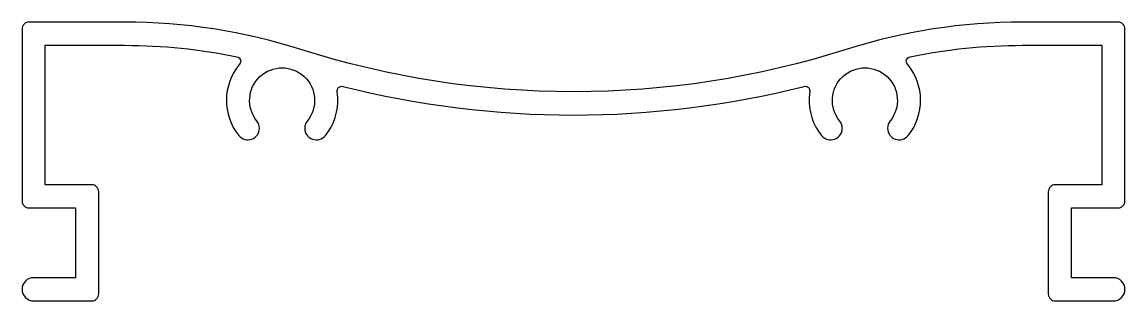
# Model space of a CAD drawing. Extents: x 210.8 to 258.3, y 298.3 to 310.3.
import ezdxf

# ---------------------------------------------------------------- set-up
doc = ezdxf.new("R2010")
doc.units = 0
doc.layers.get('0').update_dxf_attribs({"linetype": 'CONTINUOUS'})

msp = doc.modelspace()

# ---------------------------------------------------------------- linework, layer by layer
for p, q in [((220.982, 305.76), (220.982, 305.76)), ((248.032, 305.76), (248.032, 305.76))]:
    msp.add_line(p, q)
msp.add_lwpolyline([(244.44, 307.561, -0.538438), (244.687, 307.335, 0.213118), (245.194, 305.445, 0.706236), (246.082, 305.76), (246.082, 305.76, 0.172171), (245.97, 306.075, -2.100104), (248.144, 306.075, 0.172171), (248.032, 305.76, 0.706236), (248.92, 305.445, 0.360895), (248.887, 308.51, -0.569683), (249, 308.835, -0.050762), (253.835, 309.328), (257.257, 309.328), (257.257, 303.328), (255.257, 303.328, 0.414214), (254.957, 303.028), (254.957, 298.628, 0.414214), (255.257, 298.328), (257.757, 298.328, 0.414214), (258.257, 298.828), (258.257, 298.828, 0.414214), (257.757, 299.328), (255.957, 299.328), (255.957, 302.328), (257.957, 302.328, 0.414214), (258.257, 302.628), (258.257, 310.028, 0.414214), (257.957, 310.328), (253.835, 310.328, 0.077145), (246.257, 309.151, -0.155214), (222.757, 309.151, 0.077145), (215.179, 310.328), (211.057, 310.328, 0.414214), (210.757, 310.028), (210.757, 302.628, 0.414214), (211.057, 302.328), (213.057, 302.328), (213.057, 299.328), (211.257, 299.328, 0.414214), (210.757, 298.828), (210.757, 298.828, 0.414214), (211.257, 298.328), (213.757, 298.328, 0.414214), (214.057, 298.628), (214.057, 303.028, 0.414214), (213.757, 303.328), (211.757, 303.328), (211.757, 309.328), (215.179, 309.328, -0.050762), (220.014, 308.835, -0.569683), (220.127, 308.51, 0.360895), (220.094, 305.445, 0.706236), (220.982, 305.76, 0.172171), (220.87, 306.075, -2.100104), (223.044, 306.075, 0.172171), (222.932, 305.76), (222.932, 305.76, 0.706236), (223.82, 305.445, 0.213118), (224.327, 307.335, -0.538438), (224.573, 307.561, 0.124125)], format="xyb", close=True)

doc.saveas('drawing.dxf')
